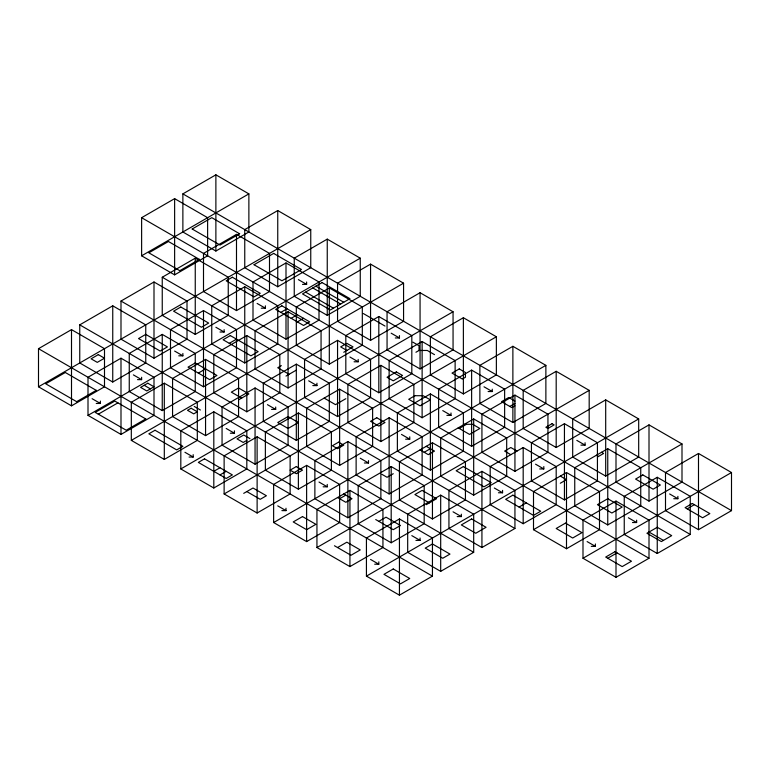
<?xml version="1.0" encoding="UTF-8"?>
<svg xmlns="http://www.w3.org/2000/svg" width="770" height="770" viewBox="0 0 770 770"><rect width="100%" height="100%" fill="white"/><g stroke="black" fill="none" stroke-linecap="round" stroke-linejoin="round"><path stroke-width="1.16" d="M141.622 217.698L174.626 198.641L207.621 217.698L207.621 255.804L174.626 274.851L141.622 255.804L141.622 217.698L690.247 534.438L690.247 496.332L657.253 477.284L624.249 496.332L624.249 534.438L657.253 553.495L690.247 534.438M182.875 193.876L215.879 174.828L248.874 193.876L248.874 231.982L215.879 251.039L182.875 231.982L182.875 193.876L731.5 510.625L731.5 472.52L698.496 453.472L665.501 472.52L665.501 510.625L698.496 529.683L731.5 510.625M141.622 255.804L248.874 193.876M192.211 228.979L211.808 217.66L239.595 233.772M38.5 348.685L71.504 329.627L104.499 348.685L104.499 386.79L71.504 405.838L38.5 386.79L38.5 348.685L432.442 576.124L432.442 538.018L399.438 518.961L366.433 538.018L366.433 576.124L399.438 595.172L432.442 576.124M79.753 324.863L112.747 305.815L145.751 324.863L145.751 362.968L112.747 382.026L79.753 362.968L79.753 324.863L473.685 552.302L473.685 514.196L440.69 495.149L407.686 514.196L407.686 552.302L440.69 571.359L473.685 552.302M120.996 301.051L154 281.993L187.004 301.051L187.004 339.156L154 358.204L120.996 339.156L120.996 301.051L514.938 528.49L514.938 490.384L481.933 471.327L448.939 490.384L448.939 528.49L481.933 547.537L514.938 528.49M162.249 277.239L195.253 258.181L228.247 277.239L228.247 315.344L195.253 334.392L162.249 315.344L162.249 277.239L649.004 558.26L649.004 520.154L616 501.097L582.996 520.154L582.996 558.26L616 577.308L649.004 558.26M236.496 234.369L203.501 253.417L203.501 291.522L236.496 310.579L269.5 291.522L269.5 253.417L236.496 234.369L236.496 310.579M277.749 210.547L244.754 229.604L244.754 267.71L277.749 286.758L310.753 267.71L310.753 229.604L277.749 210.547L277.749 286.758M239.653 233.743L220.056 245.053L192.153 229.008M179.843 270.655L199.43 259.336M38.5 386.79L310.753 229.604M254.09 264.697L273.687 253.388M120.996 358.204L88.001 377.262L88.001 415.367L120.996 434.415L154 415.367L154 377.262L120.996 358.204L120.996 434.415M162.249 334.392L129.254 353.44L129.254 391.545L162.249 410.603L195.253 391.545L195.253 353.44L162.249 334.392L162.249 410.603M203.501 310.579L170.497 329.627L170.497 367.733L203.501 386.79L236.496 367.733L236.496 329.627L203.501 310.579L203.501 386.79M244.754 286.758L211.75 305.815L211.75 343.921L244.754 362.968L277.749 343.921L277.749 305.815L244.754 286.758L244.754 362.968M285.997 262.945L253.003 281.993L253.003 320.099L285.997 339.156L319.001 320.099L319.001 281.993L285.997 262.945L285.997 339.156M327.25 239.133L294.246 258.181L294.246 296.286L327.25 315.344L360.254 296.286L360.254 258.181L327.25 239.133L327.25 315.344M76.711 401.642L96.308 390.323M88.001 415.367L360.254 258.181M98.31 414.173L117.906 402.864M280.848 312.36L287.027 308.789M229.277 343.324L236.496 339.156M164.308 383.21L131.314 402.267L131.314 440.373L164.308 459.421L197.312 440.373L197.312 402.267L164.308 383.21L164.308 459.421M205.561 359.397L172.567 378.455L172.567 416.56L205.561 435.608L238.565 416.56L238.565 378.455L205.561 359.397L205.561 435.608M246.814 335.585L213.81 354.633L213.81 392.739L246.814 411.796L279.808 392.739L279.808 354.633L246.814 335.585L246.814 411.796M288.067 311.763L255.062 330.821L255.062 368.926L288.067 387.974L321.061 368.926L321.061 330.821L288.067 311.763L288.067 387.974M329.31 287.951L296.315 307.009L296.315 345.114L329.31 364.162L362.314 345.114L362.314 307.009L329.31 287.951L329.31 364.162M370.562 264.139L337.558 283.187L337.558 321.292L370.562 340.35L403.567 321.292L403.567 283.187L370.562 264.139L370.562 340.35M291.156 318.318L297.345 314.747M198.342 373.094L205.561 368.926M297.345 321.889L303.534 318.318M145.809 418.909L126.213 430.218L95.22 412.393L114.817 401.074L145.751 418.938M131.314 440.373L403.567 283.187M281.358 365.654L277.749 367.733L289.096 374.287M213.81 411.796L180.815 430.844L180.815 468.949L213.81 488.007L246.814 468.949L246.814 430.844L213.81 411.796L213.81 488.007M255.062 387.974L222.058 407.032L222.058 445.137L255.062 464.185L288.067 445.137L288.067 407.032L255.062 387.974L255.062 464.185M296.315 364.162L263.311 383.21L263.311 421.315L296.315 440.373L329.31 421.315L329.31 383.21L296.315 364.162L296.315 440.373M337.558 340.35L304.564 359.397L304.564 397.503L337.558 416.56L370.562 397.503L370.562 359.397L337.558 340.35L337.558 416.56M378.811 316.528L345.817 335.585L345.817 373.691L378.811 392.739L411.815 373.691L411.815 335.585L378.811 316.528L378.811 392.739M420.064 292.716L387.06 311.763L387.06 349.869L420.064 368.926L453.058 349.869L453.058 311.763L420.064 292.716L420.064 368.926M238.565 399.88L248.874 393.932L238.565 387.974L231.347 392.142L241.655 398.1M285.997 376.068L296.315 370.12M343.747 352.256L353.035 346.895L346.847 343.324L340.658 346.895L346.847 350.466M180.815 468.949L453.058 311.763M246.814 440.373L243.205 442.452L237.016 438.881L243.715 435.012L249.903 438.582M257.122 436.802L224.128 455.85L224.128 493.955L257.122 513.013L290.126 493.955L290.126 455.85L257.122 436.802L257.122 513.013M298.375 412.98L265.371 432.037L265.371 470.143L298.375 489.191L331.379 470.143L331.379 432.037L298.375 412.98L298.375 489.191M339.628 389.168L306.624 408.216L306.624 446.321L339.628 465.378L372.622 446.321L372.622 408.216L339.628 389.168L339.628 465.378M380.871 365.355L347.876 384.403L347.876 422.509L380.871 441.566L413.875 422.509L413.875 384.403L380.871 365.355L380.871 441.566M422.124 341.534L389.129 360.591L389.129 398.696L422.124 417.744L455.128 398.696L455.128 360.591L422.124 341.534L422.124 417.744M463.376 317.721L430.372 336.769L430.372 374.875L463.376 393.932L496.371 374.875L496.371 336.769L463.376 317.721L463.376 393.932M415.935 352.256L419.034 350.466L427.283 350.466L434.501 354.633M213.81 471.327L219.999 467.756M345.817 398.696L335.499 404.645L324.16 398.1M219.999 474.907L226.188 471.327M224.128 493.955L496.371 336.769M243.715 493.358L253.003 488.007L266.41 495.745L260.221 499.316L246.814 491.578M306.624 465.378L273.629 484.426L273.629 522.532L306.624 541.589L339.628 522.532L339.628 484.426L306.624 465.378L306.624 541.589M347.876 441.566L314.872 460.614L314.872 498.719L347.876 517.767L380.871 498.719L380.871 460.614L347.876 441.566L347.876 517.767M389.129 417.744L356.125 436.802L356.125 474.907L389.129 493.955L422.124 474.907L422.124 436.802L389.129 417.744L389.129 493.955M430.372 393.932L397.378 412.98L397.378 451.085L430.372 470.143L463.376 451.085L463.376 412.98L430.372 393.932L430.372 470.143M471.625 370.12L438.621 389.168L438.621 427.273L471.625 446.321L504.629 427.273L504.629 389.168L471.625 370.12L471.625 446.321M512.878 346.298L479.874 365.355L479.874 403.461L512.878 422.509L545.872 403.461L545.872 365.355L512.878 346.298L512.878 422.509M273.629 522.532L545.872 365.355M349.936 490.384L316.942 509.432L316.942 547.537L349.936 566.595L382.94 547.537L382.94 509.432L349.936 490.384L349.936 566.595M391.189 466.572L358.185 485.62L358.185 523.725L391.189 542.773L424.183 523.725L424.183 485.62L391.189 466.572L391.189 542.773M432.442 442.75L399.438 461.808L399.438 499.913L432.442 518.961L465.436 499.913L465.436 461.808L432.442 442.75L432.442 518.961M473.685 418.938L440.69 437.986L440.69 476.091L473.685 495.149L506.689 476.091L506.689 437.986L473.685 418.938L473.685 495.149M514.938 395.125L481.933 414.173L481.933 452.279L514.938 471.327L547.942 452.279L547.942 414.173L514.938 395.125L514.938 471.327M556.19 371.304L523.186 390.361L523.186 428.467L556.19 447.514L589.185 428.467L589.185 390.361L556.19 371.304L556.19 447.514M459.247 428.467L466.466 424.299M339.628 498.719L345.817 495.149M424.183 452.279L430.372 448.708M393.249 473.714L387.06 477.284L381.91 474.31M509.779 406.435L514.938 403.461M514.938 405.838L511.848 407.628L501.53 401.671L508.749 397.503L514.938 401.074M316.942 547.537L589.185 390.361M378.811 521.348L386.03 517.18L400.467 525.515L393.249 529.683L375.722 519.558M337.558 547.537L346.847 542.186L360.254 549.924L350.966 555.285L334.469 545.757M523.186 447.514L490.192 466.572L490.192 504.677L523.186 523.725L556.19 504.677L556.19 466.572L523.186 447.514L523.186 523.725M564.439 423.702L531.435 442.75L531.435 480.855L564.439 499.913L597.433 480.855L597.433 442.75L564.439 423.702L564.439 499.913M605.692 399.88L572.688 418.938L572.688 457.043L605.692 476.091L638.686 457.043L638.686 418.938L605.692 399.88L605.692 476.091M426.253 504.677L436.561 498.719L422.124 490.384L414.905 494.552L429.342 502.887M366.433 576.124L638.686 418.938M566.499 472.52L533.504 491.578L533.504 529.683L566.499 548.731L599.503 529.683L599.503 491.578L566.499 472.52L566.499 548.731M607.751 448.708L574.747 467.756L574.747 505.861L607.751 524.919L640.746 505.861L640.746 467.756L607.751 448.708L607.751 524.919M649.004 424.886L616 443.944L616 482.049L649.004 501.097L681.999 482.049L681.999 443.944L649.004 424.886L649.004 501.097M597.433 457.043L603.622 453.472L601.562 452.279M519.067 507.055L526.285 502.887M560.31 483.242L566.499 479.672L560.31 476.091M533.504 529.683L681.999 443.944M582.996 558.26L731.5 472.52M687.158 508.845L694.376 504.677M607.751 558.26L617.03 552.899M302.504 284.38L306.624 284.38L306.624 282.003M261.251 308.192L265.371 308.192L265.371 305.815M219.999 332.014L224.128 332.014L224.128 329.627M395.308 337.963L399.438 337.963L399.438 335.585M178.746 355.827L182.875 355.827L182.875 353.449M354.065 361.784L358.185 361.784L358.185 359.397M137.503 379.639L141.622 379.639L141.622 377.262M312.812 385.597L316.942 385.597L316.942 383.21M488.122 391.545L492.251 391.545L492.251 389.168M96.25 403.461L100.379 403.461L100.379 401.074M271.56 409.409L275.689 409.409L275.689 407.032M446.879 415.367L450.999 415.367L450.999 412.98M464.406 424.299L472.655 424.299L479.874 428.467L469.565 434.415L458.217 427.87M230.317 433.231L234.436 433.231L234.436 430.844M405.626 439.179L409.746 439.179L409.746 436.802M580.936 445.137L585.065 445.137L585.065 442.75M189.064 457.043L193.183 457.043L193.183 454.656M364.374 462.991L368.503 462.991L368.503 460.614M539.683 468.949L543.812 468.949L543.812 466.572M323.121 486.813L327.25 486.813L327.25 484.426M498.44 492.762L502.56 492.762L502.56 490.384M673.75 498.719L677.879 498.719L677.879 496.342M281.878 510.625L285.997 510.625L285.997 508.248M457.188 516.583L461.317 516.583L461.317 514.196M632.497 522.532L636.626 522.532L636.626 520.154M415.935 540.396L420.064 540.396L420.064 538.018M591.254 546.354L595.374 546.354L595.374 543.966M374.692 564.208L378.811 564.208L378.811 561.831M273.629 253.417L301.465 269.5L281.936 280.771L254.033 264.736M315.902 286.171L343.747 302.244M363.344 313.554L385 326.056M412.845 342.13L419.034 345.701L419.034 350.466M298.375 279.616L306.624 284.38M312.812 287.951L340.658 304.025M391.189 333.198L399.438 337.963M484.003 386.79L492.251 391.545M576.817 440.373L585.065 445.137M669.621 493.955L677.879 498.719M596.404 455.253L598.473 456.446M305.594 292.119L333.439 308.192M199.372 259.375L168.438 241.511L148.841 252.82L179.785 270.684M516.997 451.085L510.808 447.514L504.629 451.085L510.808 454.656M257.122 303.428L265.371 308.192M349.936 357.02L358.185 361.784M442.75 410.603L450.999 415.367M535.564 464.185L543.812 468.949M628.378 517.767L636.626 522.532M649.004 532.06L663.442 540.396M426.253 446.321L434.501 451.085L428.312 454.656L420.064 449.901M215.879 327.25L224.128 332.014M308.683 380.832L316.942 385.597M401.497 434.415L409.746 439.179M494.311 488.007L502.56 492.762M587.125 541.589L595.374 546.354M174.626 351.062L182.875 355.827M267.44 404.645L275.689 409.409M360.254 458.237L368.503 462.991M453.058 511.819L461.317 516.583M194.223 406.435L200.402 410.006M343.747 493.955L351.996 498.719L345.817 502.29L337.558 497.526M133.374 374.875L141.622 379.639M226.188 428.467L234.436 433.231M319.001 482.049L327.25 486.813M411.815 535.631L420.064 540.396M144.202 385.298L150.391 388.869M96.25 390.361L65.315 372.497L45.719 383.807L76.654 401.671M92.121 398.696L100.379 403.461M184.935 452.279L193.183 457.043M277.749 505.861L285.997 510.625M370.562 559.453L378.811 564.208M698.496 453.472L698.496 529.683M657.253 477.284L657.253 553.495M616 501.097L616 577.308M481.933 471.327L481.933 547.537M440.69 495.149L440.69 571.359M399.438 518.961L399.438 595.172M215.879 174.828L215.879 251.039M195.253 258.181L195.253 334.392M174.626 198.641L174.626 274.851M154 281.993L154 358.204M112.747 305.815L112.747 382.026M71.504 329.627L71.504 405.838M98.31 354.633L91.091 358.801L97.28 362.372L104.499 358.204L98.31 354.633M180.815 307.009L173.597 311.176L201.442 327.25L208.66 323.082L180.815 307.009M232.376 277.239L226.188 280.809L254.033 296.883L260.221 293.312L232.376 277.239M145.751 334.392L138.533 338.559L160.189 351.062L167.408 346.895L145.751 334.392M147.811 383.21L140.592 387.377L146.781 390.958L154 386.79L147.811 383.21M230.317 335.585L223.098 339.753L250.933 355.827L258.152 351.659L230.317 335.585M281.878 305.815L275.689 309.386L303.534 325.46L309.723 321.889L281.878 305.815M322.091 282.59L302.504 293.909L330.34 309.983L349.936 298.673L322.091 282.59M195.253 362.968L188.034 367.136L209.69 379.639L216.909 375.471L195.253 362.968M191.124 408.225L187.514 410.304L193.703 413.875L197.312 411.796L191.124 408.225M155.03 430.247L148.841 433.818L176.686 449.901L182.875 446.321L155.03 430.247M204.531 458.824L198.342 462.404L226.188 478.478L232.376 474.907L204.531 458.824M288.067 416.56L277.749 422.509L288.067 428.467L298.375 422.509L288.067 416.56M396.348 371.9L387.06 377.262L393.249 380.832L402.527 375.471L396.348 371.9M459.247 368.926L452.029 373.094L462.347 379.042L465.436 377.262L465.436 372.497L459.247 368.926M376.751 417.744L370.562 421.315L378.811 426.079L385 422.509L376.751 417.744M414.905 395.713L408.716 399.293L420.064 405.838L430.372 399.88L423.154 395.713L414.905 395.713M296.315 466.572L290.126 470.143L296.315 473.714L302.504 470.143L296.315 466.572M338.598 442.153L332.409 445.734L337.558 448.708L343.747 445.137L338.598 442.153M302.504 516.583L293.216 521.935L306.624 529.683L315.902 524.322L302.504 516.583M463.376 466.572L456.158 470.74L484.003 486.813L491.222 482.646L463.376 466.572M552.061 423.702L545.872 427.273L547.942 428.467L554.121 424.896L552.061 423.702M471.625 518.961L461.317 524.919L475.754 533.254L486.062 527.296L471.625 518.961M512.878 495.149L505.659 499.316L533.504 515.39L540.723 511.222L512.878 495.149M432.442 543.966L425.223 548.134L442.75 558.26L449.969 554.092L432.442 543.966M393.249 568.972L383.97 574.333L400.467 583.862L409.746 578.501L393.249 568.972M642.815 474.907L635.596 479.075L653.124 489.191L660.342 485.023L642.815 474.907M565.469 523.128L556.19 528.49L572.688 538.018L581.966 532.657L565.469 523.128M607.751 498.719L597.433 504.677L611.871 513.013L622.189 507.055L607.751 498.719M692.317 503.484L685.098 507.651L702.625 517.767L709.844 513.6L692.317 503.484M614.97 551.705L605.692 557.066L622.189 566.595L631.467 561.234L614.97 551.705M657.253 527.296L646.935 533.254L661.372 541.589L671.69 535.631L657.253 527.296"/></g></svg>
